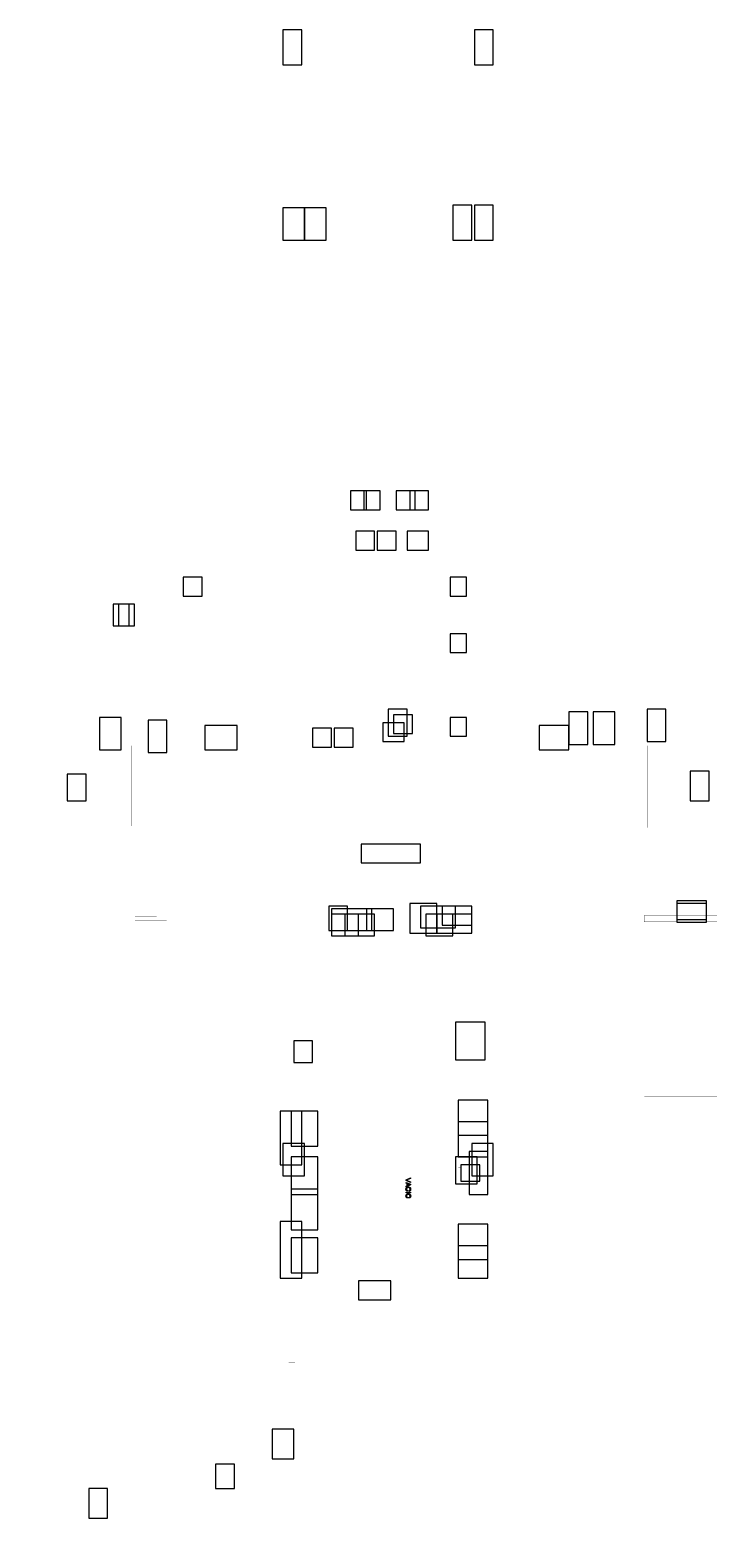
# Model space of a CAD drawing. Extents: x 56 to 146, y 34 to 229.
import ezdxf

# ---------------------------------------------------------------- set-up
doc = ezdxf.new("R2010")
doc.units = 0
doc.header["$MEASUREMENT"] = 0
doc.layers.add('C00-00-00-BLACK', color=7, linetype='Continuous')

msp = doc.modelspace()

# ---------------------------------------------------------------- linework, layer by layer
at = {"layer": 'C00-00-00-BLACK'}
for points in [[(89.2528, 224.367), (91.7222, 224.367), (91.7222, 228.953), (89.2528, 228.953), (89.2528, 224.367)], [(114.3, 224.367), (116.769, 224.367), (116.769, 228.953), (114.3, 228.953), (114.3, 224.367)], [(89.2528, 201.436), (92.075, 201.436), (92.075, 205.669), (89.2528, 205.669), (89.2528, 201.436)], [(92.075, 201.436), (94.8972, 201.436), (94.8972, 205.669), (92.075, 205.669), (92.075, 201.436)], [(111.478, 201.436), (113.947, 201.436), (113.947, 206.022), (111.478, 206.022), (111.478, 201.436)], [(114.3, 201.436), (116.769, 201.436), (116.769, 206.022), (114.3, 206.022), (114.3, 201.436)], [(98.0722, 166.158), (100.189, 166.158), (100.189, 168.628), (98.0722, 168.628), (98.0722, 166.158)], [(99.8361, 166.158), (101.953, 166.158), (101.953, 168.628), (99.8361, 168.628), (99.8361, 166.158)], [(104.069, 166.158), (106.539, 166.158), (106.539, 168.628), (104.069, 168.628), (104.069, 166.158)], [(105.833, 166.158), (108.303, 166.158), (108.303, 168.628), (105.833, 168.628), (105.833, 166.158)], [(98.7778, 160.867), (101.247, 160.867), (101.247, 163.336), (98.7778, 163.336), (98.7778, 160.867)], [(101.6, 160.867), (104.069, 160.867), (104.069, 163.336), (101.6, 163.336), (101.6, 160.867)], [(105.481, 160.867), (108.303, 160.867), (108.303, 163.336), (105.481, 163.336), (105.481, 160.867)], [(76.2, 154.869), (78.6694, 154.869), (78.6694, 157.339), (76.2, 157.339), (76.2, 154.869)], [(111.125, 154.869), (113.242, 154.869), (113.242, 157.339), (111.125, 157.339), (111.125, 154.869)], [(67.0278, 150.989), (69.1444, 150.989), (69.1444, 153.811), (67.0278, 153.811), (67.0278, 150.989)], [(67.7333, 150.989), (69.85, 150.989), (69.85, 153.811), (67.7333, 153.811), (67.7333, 150.989)], [(111.125, 147.461), (113.242, 147.461), (113.242, 149.931), (111.125, 149.931), (111.125, 147.461)], [(65.2639, 134.761), (68.0861, 134.761), (68.0861, 138.994), (65.2639, 138.994), (65.2639, 134.761)], [(71.6139, 134.408), (74.0833, 134.408), (74.0833, 138.642), (71.6139, 138.642), (71.6139, 134.408)], [(102.306, 135.819), (105.128, 135.819), (105.128, 138.289), (102.306, 138.289), (102.306, 135.819)], [(103.011, 136.525), (105.481, 136.525), (105.481, 140.053), (103.011, 140.053), (103.011, 136.525)], [(103.717, 136.878), (106.186, 136.878), (106.186, 139.347), (103.717, 139.347), (103.717, 136.878)], [(111.125, 136.525), (113.242, 136.525), (113.242, 138.994), (111.125, 138.994), (111.125, 136.525)], [(126.647, 135.467), (129.117, 135.467), (129.117, 139.7), (126.647, 139.7), (126.647, 135.467)], [(129.822, 135.467), (132.644, 135.467), (132.644, 139.7), (129.822, 139.7), (129.822, 135.467)], [(136.878, 135.819), (139.347, 135.819), (139.347, 140.053), (136.878, 140.053), (136.878, 135.819)], [(79.0222, 134.761), (83.2556, 134.761), (83.2556, 137.936), (79.0222, 137.936), (79.0222, 134.761)], [(93.1333, 135.114), (95.6028, 135.114), (95.6028, 137.583), (93.1333, 137.583), (93.1333, 135.114)], [(95.9556, 135.114), (98.425, 135.114), (98.425, 137.583), (95.9556, 137.583), (95.9556, 135.114)], [(122.767, 134.761), (126.647, 134.761), (126.647, 137.936), (122.767, 137.936), (122.767, 134.761)], [(61.0306, 128.058), (63.5, 128.058), (63.5, 131.586), (61.0306, 131.586), (61.0306, 128.058)], [(142.522, 128.058), (144.992, 128.058), (144.992, 131.939), (142.522, 131.939), (142.522, 128.058)], [(99.4833, 119.944), (107.244, 119.944), (107.244, 122.414), (99.4833, 122.414), (99.4833, 119.944)], [(140.758, 112.536), (144.639, 112.536), (144.639, 115.006), (140.758, 115.006), (140.758, 112.536)], [(95.25, 111.125), (97.7194, 111.125), (97.7194, 114.3), (95.25, 114.3), (95.25, 111.125)], [(95.6028, 111.125), (100.894, 111.125), (100.894, 113.947), (95.6028, 113.947), (95.6028, 111.125)], [(95.6028, 110.419), (99.1306, 110.419), (99.1306, 113.242), (95.6028, 113.242), (95.6028, 110.419)], [(97.3667, 110.419), (101.247, 110.419), (101.247, 113.242), (97.3667, 113.242), (97.3667, 110.419)], [(100.189, 111.125), (103.717, 111.125), (103.717, 113.947), (100.189, 113.947), (100.189, 111.125)], [(105.833, 110.772), (109.361, 110.772), (109.361, 114.653), (105.833, 114.653), (105.833, 110.772)], [(107.244, 111.478), (111.831, 111.478), (111.831, 114.3), (107.244, 114.3), (107.244, 111.478)], [(107.95, 110.419), (111.478, 110.419), (111.478, 113.242), (107.95, 113.242), (107.95, 110.419)], [(109.361, 110.772), (113.947, 110.772), (113.947, 113.242), (109.361, 113.242), (109.361, 110.772)], [(110.067, 111.831), (113.947, 111.831), (113.947, 114.3), (110.067, 114.3), (110.067, 111.831)], [(140.758, 112.183), (144.639, 112.183), (144.639, 114.653), (140.758, 114.653), (140.758, 112.183)], [(111.831, 94.1917), (115.711, 94.1917), (115.711, 99.1306), (111.831, 99.1306), (111.831, 94.1917)], [(90.6639, 93.8389), (93.1333, 93.8389), (93.1333, 96.6611), (90.6639, 96.6611), (90.6639, 93.8389)], [(112.183, 84.3139), (116.064, 84.3139), (116.064, 88.9), (112.183, 88.9), (112.183, 84.3139)], [(88.9, 80.4333), (91.7222, 80.4333), (91.7222, 87.4889), (88.9, 87.4889), (88.9, 80.4333)], [(90.3111, 82.9028), (93.8389, 82.9028), (93.8389, 87.4889), (90.3111, 87.4889), (90.3111, 82.9028)], [(112.183, 81.4917), (116.064, 81.4917), (116.064, 86.0778), (112.183, 86.0778), (112.183, 81.4917)], [(89.2528, 79.0222), (92.075, 79.0222), (92.075, 83.2556), (89.2528, 83.2556), (89.2528, 79.0222)], [(113.594, 76.5528), (116.064, 76.5528), (116.064, 82.1972), (113.594, 82.1972), (113.594, 76.5528)], [(113.947, 79.0222), (116.769, 79.0222), (116.769, 83.2556), (113.947, 83.2556), (113.947, 79.0222)], [(90.3111, 76.5528), (93.8389, 76.5528), (93.8389, 81.4917), (90.3111, 81.4917), (90.3111, 76.5528)], [(111.831, 77.9639), (114.653, 77.9639), (114.653, 81.4917), (111.831, 81.4917), (111.831, 77.9639)], [(112.536, 78.3167), (115.006, 78.3167), (115.006, 80.4333), (112.536, 80.4333), (112.536, 78.3167)], [(105.354, 78.486), (105.946, 78.7396), (105.946, 78.6557), (105.523, 78.486), (105.481, 78.486), (105.481, 78.486), (105.481, 78.486), (105.481, 78.486), (105.481, 78.486), (105.438, 78.486), (105.438, 78.4433), (105.438, 78.4433), (105.438, 78.4433), (105.438, 78.4433), (105.438, 78.4433), (105.397, 78.4433), (105.397, 78.4433), (105.438, 78.4433), (105.438, 78.4433), (105.438, 78.4433), (105.438, 78.4433), (105.438, 78.4433), (105.438, 78.4433), (105.481, 78.4433), (105.481, 78.4433), (105.481, 78.4433), (105.481, 78.4433), (105.481, 78.4006), (105.523, 78.4006), (105.523, 78.4006), (105.946, 78.2327), (105.946, 78.1473), (105.354, 78.4006), (105.354, 78.486)], [(105.354, 78.1473), (105.946, 77.9364), (105.946, 77.851), (105.354, 77.5974), (105.354, 77.6813), (105.523, 77.7667), (105.523, 78.0203), (105.354, 78.063), (105.354, 78.1473)], [(105.607, 77.9776), (105.607, 77.7667), (105.777, 77.851), (105.777, 77.851), (105.777, 77.851), (105.777, 77.851), (105.82, 77.851), (105.82, 77.851), (105.82, 77.851), (105.82, 77.851), (105.82, 77.851), (105.861, 77.851), (105.861, 77.851), (105.861, 77.8937), (105.861, 77.8937), (105.861, 77.8937), (105.861, 77.8937), (105.904, 77.8937), (105.904, 77.8937), (105.904, 77.8937), (105.861, 77.8937), (105.861, 77.8937), (105.861, 77.8937), (105.861, 77.8937), (105.861, 77.8937), (105.82, 77.8937), (105.82, 77.8937), (105.82, 77.8937), (105.82, 77.8937), (105.82, 77.8937), (105.777, 77.8937), (105.777, 77.8937), (105.777, 77.9364), (105.777, 77.9364), (105.607, 77.9776)], [(90.3111, 71.9667), (93.8389, 71.9667), (93.8389, 77.2583), (90.3111, 77.2583), (90.3111, 71.9667)], [(105.565, 77.089), (105.523, 77.0047), (105.523, 77.0047), (105.523, 77.0047), (105.523, 77.0047), (105.481, 77.0047), (105.481, 77.0047), (105.481, 77.0047), (105.481, 77.0047), (105.481, 77.0047), (105.481, 77.046), (105.438, 77.046), (105.438, 77.046), (105.438, 77.046), (105.438, 77.046), (105.438, 77.046), (105.438, 77.046), (105.397, 77.046), (105.397, 77.046), (105.397, 77.089), (105.397, 77.089), (105.397, 77.089), (105.397, 77.089), (105.397, 77.089), (105.397, 77.089), (105.354, 77.089), (105.354, 77.1317), (105.354, 77.1317), (105.354, 77.1317), (105.354, 77.1317), (105.354, 77.1317), (105.354, 77.1317), (105.354, 77.1744), (105.354, 77.1744), (105.354, 77.1744), (105.354, 77.1744), (105.354, 77.1744), (105.354, 77.2156), (105.354, 77.2156), (105.354, 77.2156), (105.354, 77.2156), (105.311, 77.2156), (105.311, 77.2583), (105.311, 77.2583), (105.311, 77.2583), (105.311, 77.2583), (105.311, 77.2583), (105.311, 77.301), (105.354, 77.301), (105.354, 77.301), (105.354, 77.301), (105.354, 77.301), (105.354, 77.3423), (105.354, 77.3423), (105.354, 77.3423), (105.354, 77.3423), (105.354, 77.3423), (105.354, 77.385), (105.354, 77.385), (105.354, 77.385), (105.354, 77.385), (105.354, 77.385), (105.354, 77.385), (105.354, 77.4277), (105.354, 77.4277), (105.397, 77.4277), (105.397, 77.4277), (105.397, 77.4277), (105.397, 77.4277), (105.397, 77.4707), (105.397, 77.4707), (105.397, 77.4707), (105.397, 77.4707), (105.438, 77.4707), (105.438, 77.4707), (105.438, 77.4707), (105.438, 77.4707), (105.438, 77.512), (105.438, 77.512), (105.481, 77.512), (105.481, 77.512), (105.481, 77.512), (105.481, 77.512), (105.481, 77.512), (105.523, 77.512), (105.523, 77.512), (105.523, 77.512), (105.523, 77.512), (105.523, 77.512), (105.565, 77.512), (105.565, 77.512), (105.565, 77.5547), (105.565, 77.5547), (105.565, 77.5547), (105.607, 77.5547), (105.607, 77.5547), (105.607, 77.5547), (105.607, 77.5547), (105.607, 77.5547), (105.65, 77.5547), (105.65, 77.5547), (105.65, 77.5547), (105.65, 77.5547), (105.65, 77.5547), (105.693, 77.5547), (105.693, 77.5547), (105.693, 77.5547), (105.693, 77.5547), (105.693, 77.5547), (105.734, 77.5547), (105.734, 77.5547), (105.734, 77.5547), (105.734, 77.5547), (105.734, 77.512), (105.777, 77.512), (105.777, 77.512), (105.777, 77.512), (105.777, 77.512), (105.777, 77.512), (105.82, 77.512), (105.82, 77.512), (105.82, 77.512), (105.82, 77.512), (105.82, 77.512), (105.82, 77.512), (105.82, 77.512), (105.861, 77.512), (105.861, 77.4707), (105.861, 77.4707), (105.861, 77.4707), (105.861, 77.4707), (105.861, 77.4707), (105.904, 77.4707), (105.904, 77.4707), (105.904, 77.4707), (105.904, 77.4277), (105.904, 77.4277), (105.904, 77.4277), (105.904, 77.4277), (105.904, 77.4277), (105.946, 77.4277), (105.946, 77.385), (105.946, 77.385), (105.946, 77.385), (105.946, 77.385), (105.946, 77.385), (105.946, 77.385), (105.946, 77.3423), (105.946, 77.3423), (105.946, 77.3423), (105.946, 77.3423), (105.946, 77.3423), (105.946, 77.301), (105.946, 77.301), (105.946, 77.301), (105.946, 77.301), (105.946, 77.301), (105.946, 77.2583), (105.989, 77.2583), (105.989, 77.2583), (105.989, 77.2583), (105.989, 77.2583), (105.946, 77.2156), (105.946, 77.2156), (105.946, 77.2156), (105.946, 77.2156), (105.946, 77.2156), (105.946, 77.1744), (105.946, 77.1744), (105.946, 77.1744), (105.946, 77.1744), (105.946, 77.1744), (105.946, 77.1317), (105.946, 77.1317), (105.946, 77.1317), (105.946, 77.1317), (105.946, 77.1317), (105.946, 77.1317), (105.946, 77.089), (105.904, 77.089), (105.904, 77.089), (105.904, 77.089), (105.904, 77.089), (105.904, 77.089), (105.904, 77.089), (105.904, 77.046), (105.904, 77.046), (105.861, 77.046), (105.861, 77.046), (105.861, 77.046), (105.861, 77.046), (105.861, 77.046), (105.861, 77.046), (105.82, 77.046), (105.82, 77.046), (105.82, 77.0047), (105.82, 77.0047), (105.82, 77.0047), (105.777, 77.0047), (105.777, 77.0047), (105.777, 77.089), (105.777, 77.089), (105.777, 77.089), (105.777, 77.089), (105.82, 77.089), (105.82, 77.089), (105.82, 77.1317), (105.82, 77.1317), (105.82, 77.1317), (105.861, 77.1317), (105.861, 77.1317), (105.861, 77.1317), (105.861, 77.1317), (105.861, 77.1317), (105.861, 77.1744), (105.861, 77.1744), (105.861, 77.1744), (105.861, 77.1744), (105.904, 77.1744), (105.904, 77.1744), (105.904, 77.2156), (105.904, 77.2156), (105.904, 77.2156), (105.904, 77.2156), (105.904, 77.2156), (105.904, 77.2583), (105.904, 77.2583), (105.904, 77.2583), (105.904, 77.2583), (105.904, 77.2583), (105.904, 77.301), (105.904, 77.301), (105.904, 77.301), (105.904, 77.301), (105.904, 77.301), (105.904, 77.3423), (105.904, 77.3423), (105.861, 77.3423), (105.861, 77.3423), (105.861, 77.3423), (105.861, 77.3423), (105.861, 77.385), (105.861, 77.385), (105.861, 77.385), (105.861, 77.385), (105.861, 77.385), (105.861, 77.385), (105.82, 77.385), (105.82, 77.4277), (105.82, 77.4277), (105.82, 77.4277), (105.82, 77.4277), (105.82, 77.4277), (105.777, 77.4277), (105.777, 77.4277), (105.777, 77.4277), (105.777, 77.4277), (105.777, 77.4277), (105.777, 77.4277), (105.734, 77.4277), (105.734, 77.4707), (105.734, 77.4707), (105.734, 77.4707), (105.734, 77.4707), (105.693, 77.4707), (105.693, 77.4707), (105.693, 77.4707), (105.693, 77.4707), (105.693, 77.4707), (105.65, 77.4707), (105.65, 77.4707), (105.65, 77.4707), (105.65, 77.4707), (105.607, 77.4707), (105.607, 77.4707), (105.607, 77.4707), (105.607, 77.4707), (105.607, 77.4707), (105.565, 77.4707), (105.565, 77.4707), (105.565, 77.4707), (105.565, 77.4707), (105.565, 77.4277), (105.523, 77.4277), (105.523, 77.4277), (105.523, 77.4277), (105.523, 77.4277), (105.523, 77.4277), (105.523, 77.4277), (105.481, 77.4277), (105.481, 77.4277), (105.481, 77.4277), (105.481, 77.4277), (105.481, 77.4277), (105.481, 77.4277), (105.438, 77.385), (105.438, 77.385), (105.438, 77.385), (105.438, 77.385), (105.438, 77.385), (105.438, 77.385), (105.438, 77.385), (105.438, 77.3423), (105.438, 77.3423), (105.438, 77.3423), (105.397, 77.3423), (105.397, 77.3423), (105.397, 77.301), (105.397, 77.301), (105.397, 77.301), (105.397, 77.301), (105.397, 77.301), (105.397, 77.2583), (105.397, 77.2583), (105.397, 77.2583), (105.397, 77.2583), (105.397, 77.2583), (105.397, 77.2156), (105.397, 77.2156), (105.397, 77.2156), (105.397, 77.2156), (105.397, 77.2156), (105.397, 77.1744), (105.397, 77.1744), (105.438, 77.1744), (105.438, 77.1744), (105.438, 77.1744), (105.438, 77.1744), (105.438, 77.1317), (105.438, 77.1317), (105.438, 77.1317), (105.438, 77.1317), (105.438, 77.1317), (105.481, 77.1317), (105.481, 77.1317), (105.481, 77.1317), (105.481, 77.089), (105.481, 77.089), (105.481, 77.089), (105.523, 77.089), (105.523, 77.089), (105.523, 77.089), (105.523, 77.089), (105.523, 77.089), (105.565, 77.089), (105.565, 77.089), (105.565, 77.089), (105.565, 77.089)], [(105.65, 76.6657), (105.65, 76.6657), (105.65, 76.6657), (105.65, 76.6657), (105.693, 76.6657), (105.693, 76.6657), (105.693, 76.6657), (105.693, 76.6657), (105.734, 76.6657), (105.734, 76.6657), (105.734, 76.6657), (105.734, 76.6657), (105.734, 76.6657), (105.777, 76.6657), (105.777, 76.6657), (105.777, 76.6657), (105.777, 76.6657), (105.777, 76.6657), (105.777, 76.6657), (105.82, 76.6657), (105.82, 76.6657), (105.82, 76.6657), (105.82, 76.623), (105.82, 76.623), (105.82, 76.623), (105.861, 76.623), (105.861, 76.623), (105.861, 76.623), (105.861, 76.623), (105.861, 76.623), (105.861, 76.623), (105.861, 76.623), (105.904, 76.5803), (105.904, 76.5803), (105.904, 76.5803), (105.904, 76.5803), (105.904, 76.5803), (105.904, 76.5803), (105.904, 76.539), (105.904, 76.539), (105.946, 76.539), (105.946, 76.539), (105.946, 76.539), (105.946, 76.539), (105.946, 76.4963), (105.946, 76.4963), (105.946, 76.4963), (105.946, 76.4963), (105.946, 76.4963), (105.946, 76.4963), (105.946, 76.4536), (105.946, 76.4536), (105.946, 76.4536), (105.946, 76.4536), (105.946, 76.4536), (105.946, 76.4124), (105.946, 76.4124), (105.989, 76.4124), (105.989, 76.4124), (105.989, 76.4124), (105.989, 76.3693), (105.989, 76.3693), (105.989, 76.3693), (105.946, 76.3693), (105.946, 76.3693), (105.946, 76.3266), (105.946, 76.3266), (105.946, 76.3266), (105.946, 76.3266), (105.946, 76.3266), (105.946, 76.284), (105.946, 76.284), (105.946, 76.284), (105.946, 76.284), (105.946, 76.284), (105.946, 76.284), (105.946, 76.2427), (105.946, 76.2427), (105.946, 76.2427), (105.946, 76.2427), (105.904, 76.2427), (105.904, 76.2427), (105.904, 76.2), (105.904, 76.2), (105.904, 76.2), (105.904, 76.2), (105.904, 76.2), (105.904, 76.2), (105.861, 76.1573), (105.861, 76.1573), (105.861, 76.1573), (105.861, 76.1573), (105.861, 76.1573), (105.861, 76.1573), (105.82, 76.1573), (105.82, 76.1573), (105.82, 76.1573), (105.82, 76.116), (105.82, 76.116), (105.82, 76.116), (105.82, 76.116), (105.777, 76.116), (105.777, 76.116), (105.777, 76.116), (105.777, 76.116), (105.777, 76.116), (105.734, 76.116), (105.734, 76.116), (105.734, 76.116), (105.734, 76.116), (105.734, 76.116), (105.693, 76.116), (105.693, 76.116), (105.693, 76.116), (105.693, 76.116), (105.693, 76.116), (105.65, 76.116), (105.65, 76.116), (105.65, 76.116), (105.65, 76.116), (105.65, 76.116), (105.607, 76.116), (105.607, 76.116), (105.607, 76.116), (105.607, 76.116), (105.565, 76.116), (105.565, 76.116), (105.565, 76.116), (105.565, 76.116), (105.565, 76.116), (105.565, 76.116), (105.523, 76.116), (105.523, 76.116), (105.523, 76.116), (105.523, 76.116), (105.523, 76.116), (105.481, 76.116), (105.481, 76.116), (105.481, 76.116), (105.481, 76.116), (105.481, 76.1573), (105.481, 76.1573), (105.438, 76.1573), (105.438, 76.1573), (105.438, 76.1573), (105.438, 76.1573), (105.438, 76.1573), (105.438, 76.1573), (105.438, 76.1573), (105.397, 76.2), (105.397, 76.2), (105.397, 76.2), (105.397, 76.2), (105.397, 76.2), (105.397, 76.2), (105.397, 76.2427), (105.397, 76.2427), (105.354, 76.2427), (105.354, 76.2427), (105.354, 76.2427), (105.354, 76.2427), (105.354, 76.284), (105.354, 76.284), (105.354, 76.284), (105.354, 76.284), (105.354, 76.284), (105.354, 76.284), (105.354, 76.3266), (105.354, 76.3266), (105.354, 76.3266), (105.354, 76.3266), (105.354, 76.3266), (105.354, 76.3693), (105.311, 76.3693), (105.311, 76.3693), (105.311, 76.3693), (105.311, 76.3693), (105.311, 76.4124), (105.311, 76.4124), (105.311, 76.4124), (105.311, 76.4124), (105.354, 76.4124), (105.354, 76.4536), (105.354, 76.4536), (105.354, 76.4536), (105.354, 76.4536), (105.354, 76.4536), (105.354, 76.4963), (105.354, 76.4963), (105.354, 76.4963), (105.354, 76.4963), (105.354, 76.4963), (105.354, 76.4963), (105.354, 76.539), (105.354, 76.539), (105.354, 76.539), (105.354, 76.539), (105.354, 76.539), (105.397, 76.539), (105.397, 76.5803), (105.397, 76.5803), (105.397, 76.5803), (105.397, 76.5803), (105.397, 76.5803), (105.397, 76.5803), (105.397, 76.5803), (105.438, 76.623), (105.438, 76.623), (105.438, 76.623), (105.438, 76.623), (105.438, 76.623), (105.438, 76.623), (105.481, 76.623), (105.481, 76.623), (105.481, 76.623), (105.481, 76.6657), (105.481, 76.6657), (105.481, 76.6657), (105.523, 76.6657), (105.523, 76.6657), (105.523, 76.6657), (105.523, 76.6657), (105.523, 76.6657), (105.523, 76.6657), (105.565, 76.6657), (105.565, 76.6657), (105.565, 76.6657), (105.565, 76.6657), (105.565, 76.6657), (105.607, 76.6657), (105.607, 76.6657), (105.607, 76.6657), (105.607, 76.6657), (105.607, 76.6657), (105.65, 76.6657), (105.65, 76.6657), (105.65, 76.6657)], [(105.354, 76.878), (105.946, 76.878), (105.946, 76.7927), (105.354, 76.7927), (105.354, 76.878)], [(105.65, 76.5803), (105.65, 76.5803), (105.607, 76.5803), (105.607, 76.5803), (105.607, 76.5803), (105.607, 76.5803), (105.565, 76.5803), (105.565, 76.5803), (105.565, 76.5803), (105.565, 76.5803), (105.565, 76.5803), (105.523, 76.5803), (105.523, 76.5803), (105.523, 76.5803), (105.523, 76.5803), (105.523, 76.5803), (105.523, 76.5803), (105.481, 76.5803), (105.481, 76.5803), (105.481, 76.539), (105.481, 76.539), (105.481, 76.539), (105.481, 76.539), (105.481, 76.539), (105.438, 76.539), (105.438, 76.539), (105.438, 76.539), (105.438, 76.4963), (105.438, 76.4963), (105.438, 76.4963), (105.438, 76.4963), (105.438, 76.4963), (105.438, 76.4963), (105.397, 76.4536), (105.397, 76.4536), (105.397, 76.4536), (105.397, 76.4536), (105.397, 76.4536), (105.397, 76.4536), (105.397, 76.4124), (105.397, 76.4124), (105.397, 76.4124), (105.397, 76.4124), (105.397, 76.4124), (105.397, 76.3693), (105.397, 76.3693), (105.397, 76.3693), (105.397, 76.3693), (105.397, 76.3266), (105.397, 76.3266), (105.397, 76.3266), (105.397, 76.3266), (105.397, 76.3266), (105.397, 76.3266), (105.438, 76.284), (105.438, 76.284), (105.438, 76.284), (105.438, 76.284), (105.438, 76.284), (105.438, 76.284), (105.438, 76.2427), (105.438, 76.2427), (105.438, 76.2427), (105.481, 76.2427), (105.481, 76.2427), (105.481, 76.2427), (105.481, 76.2427), (105.481, 76.2427), (105.481, 76.2), (105.481, 76.2), (105.523, 76.2), (105.523, 76.2), (105.523, 76.2), (105.523, 76.2), (105.523, 76.2), (105.523, 76.2), (105.565, 76.2), (105.565, 76.2), (105.565, 76.2), (105.565, 76.2), (105.565, 76.2), (105.607, 76.2), (105.607, 76.2), (105.607, 76.2), (105.607, 76.2), (105.607, 76.2), (105.65, 76.2), (105.65, 76.2), (105.65, 76.2), (105.65, 76.2), (105.65, 76.2), (105.693, 76.2), (105.693, 76.2), (105.693, 76.2), (105.693, 76.2), (105.693, 76.2), (105.734, 76.2), (105.734, 76.2), (105.734, 76.2), (105.734, 76.2), (105.734, 76.2), (105.777, 76.2), (105.777, 76.2), (105.777, 76.2), (105.777, 76.2), (105.777, 76.2), (105.777, 76.2), (105.82, 76.2), (105.82, 76.2427), (105.82, 76.2427), (105.82, 76.2427), (105.82, 76.2427), (105.82, 76.2427), (105.861, 76.2427), (105.861, 76.2427), (105.861, 76.2427), (105.861, 76.284), (105.861, 76.284), (105.861, 76.284), (105.861, 76.284), (105.861, 76.284), (105.861, 76.284), (105.904, 76.3266), (105.904, 76.3266), (105.904, 76.3266), (105.904, 76.3266), (105.904, 76.3266), (105.904, 76.3693), (105.904, 76.3693), (105.904, 76.3693), (105.904, 76.3693), (105.904, 76.3693), (105.904, 76.3693), (105.904, 76.4124), (105.904, 76.4124), (105.904, 76.4124), (105.904, 76.4124), (105.904, 76.4124), (105.904, 76.4536), (105.904, 76.4536), (105.904, 76.4536), (105.904, 76.4536), (105.861, 76.4536), (105.861, 76.4963), (105.861, 76.4963), (105.861, 76.4963), (105.861, 76.4963), (105.861, 76.4963), (105.861, 76.4963), (105.861, 76.539), (105.861, 76.539), (105.861, 76.539), (105.82, 76.539), (105.82, 76.539), (105.82, 76.539), (105.82, 76.539), (105.82, 76.539), (105.82, 76.5803), (105.82, 76.5803), (105.82, 76.5803), (105.777, 76.5803), (105.777, 76.5803), (105.777, 76.5803), (105.777, 76.5803), (105.777, 76.5803), (105.777, 76.5803), (105.734, 76.5803), (105.734, 76.5803), (105.734, 76.5803), (105.734, 76.5803), (105.734, 76.5803), (105.693, 76.5803), (105.693, 76.5803), (105.693, 76.5803), (105.693, 76.5803), (105.65, 76.5803), (105.65, 76.5803), (105.65, 76.5803), (105.65, 76.5803), (105.65, 76.5803)], [(88.9, 65.6167), (91.7222, 65.6167), (91.7222, 73.025), (88.9, 73.025), (88.9, 65.6167)], [(112.183, 68.0861), (116.064, 68.0861), (116.064, 72.6722), (112.183, 72.6722), (112.183, 68.0861)], [(90.3111, 66.3222), (93.8389, 66.3222), (93.8389, 70.9083), (90.3111, 70.9083), (90.3111, 66.3222)], [(112.183, 65.6167), (116.064, 65.6167), (116.064, 69.85), (112.183, 69.85), (112.183, 65.6167)], [(99.1306, 62.7944), (103.364, 62.7944), (103.364, 65.2639), (99.1306, 65.2639), (99.1306, 62.7944)], [(87.8417, 41.9806), (90.6639, 41.9806), (90.6639, 45.8611), (87.8417, 45.8611), (87.8417, 41.9806)], [(80.4333, 38.1), (82.9028, 38.1), (82.9028, 41.275), (80.4333, 41.275), (80.4333, 38.1)], [(63.8528, 34.2194), (66.3222, 34.2194), (66.3222, 38.1), (63.8528, 38.1), (63.8528, 34.2194)]]:
    msp.add_lwpolyline(points, close=True, dxfattribs=at)
at = {"layer": 'C00-00-00-BLACK', "const_width": 0.0423}
for points in [[(56.1619, 225.848), (56.1619, 225.848)], [(56.1619, 225.848), (56.1619, 225.848)], [(56.1619, 225.848), (56.1619, 225.848)], [(56.1619, 225.848), (56.1619, 225.848)], [(56.1619, 225.848), (56.1619, 225.848)], [(56.1619, 225.848), (56.1619, 225.848)], [(56.1619, 225.848), (56.1619, 225.848)], [(56.1619, 225.848), (56.1619, 225.848)], [(56.1619, 225.848), (56.1619, 225.848)], [(56.1619, 225.848), (56.1619, 225.848)], [(56.1619, 225.848), (56.1619, 225.848)], [(56.1619, 225.848), (56.1619, 225.848)], [(56.1619, 225.848), (56.1619, 225.848)], [(56.1619, 225.848), (56.1619, 225.848)], [(56.1619, 225.848), (56.1619, 225.848)], [(56.1619, 225.848), (56.1619, 225.848)], [(81.4352, 221.954), (81.4352, 221.954)], [(81.4352, 221.954), (81.4352, 221.954)], [(81.4352, 221.954), (81.4352, 221.954)], [(81.4352, 221.954), (81.4352, 221.954)], [(81.4779, 221.911), (81.4779, 221.911)], [(81.4779, 221.911), (81.4779, 221.911)], [(81.4779, 221.911), (81.4779, 221.911)], [(81.4779, 221.911), (81.4779, 221.911)], [(81.6472, 221.827), (81.6472, 221.87), (81.6472, 221.827)], [(81.6472, 221.827), (81.6472, 221.827)], [(81.6472, 221.827), (81.6472, 221.827)], [(81.6472, 221.827), (81.6472, 221.827)], [(81.6889, 221.827), (81.6889, 221.827)], [(81.6889, 221.827), (81.6889, 221.827)], [(81.6889, 221.827), (81.6889, 221.827)], [(81.6889, 221.827), (81.6889, 221.827)], [(61.7499, 122.851), (61.7499, 122.851)], [(65.6029, 122.513), (65.6029, 122.513)]]:
    msp.add_lwpolyline(points, close=True, dxfattribs=at)
for points in [[(69.4972, 124.799), (69.4972, 135.297)], [(136.934, 124.544), (136.934, 135.297)], [(146.036, 113.072), (136.511, 113.072), (136.511, 112.226), (146.036, 112.226), (136.638, 112.226)], [(69.9202, 112.903), (72.7562, 112.903)], [(69.9202, 112.396), (74.0269, 112.396)], [(136.511, 89.45), (146.036, 89.45)], [(112.211, 80.137), (112.466, 80.137)], [(90.8332, 54.653), (89.9859, 54.653)]]:
    msp.add_lwpolyline(points, dxfattribs=at)

doc.saveas('drawing.dxf')
